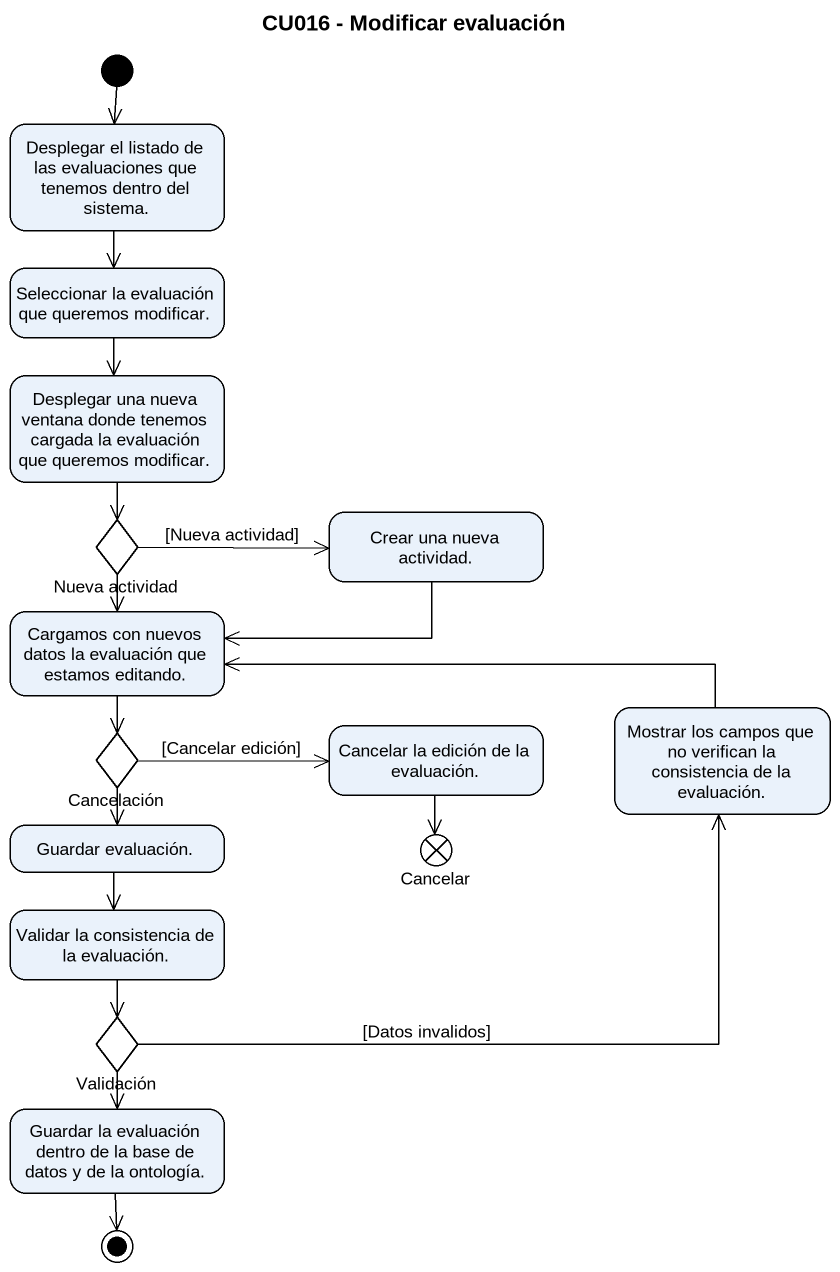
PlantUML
@startuml
title CU016 - Modificar evaluación
hide empty description
state "Desplegar el listado de las evaluaciones que tenemos dentro del sistema." as Desplegar_el_listado_de_las
state "Seleccionar la evaluación que queremos modificar." as Seleccionar_la_evaluación
state "Desplegar una nueva ventana donde tenemos cargada la evaluación que queremos modificar." as Desplegar_una_nueva_ventana
state "Nueva actividad" as Nueva_actividad <<choice>>
state "Crear una nueva actividad." as Crear_una_nueva_actividad
state "Cargamos con nuevos datos la evaluación que estamos editando." as Cargamos_con_nuevos_datos
state "Cancelar la edición de la evaluación." as Cancelar_la_edición_de_la
state "Mostrar los campos que no verifican la consistencia de la evaluación." as Mostrar_los_campos_que_no
state Cancelación <<choice>>
state "Guardar evaluación." as Guardar_evaluación
state Cancelar <<end>>
state "Validar la consistencia de la evaluación." as Validar_la_consistencia_de
state Validación <<choice>>
state "Guardar la evaluación dentro de la base de datos y de la ontología." as Guardar_la_evaluación
[*] --> Desplegar_el_listado_de_las
Desplegar_el_listado_de_las --> Seleccionar_la_evaluación
Seleccionar_la_evaluación --> Desplegar_una_nueva_ventana
Desplegar_una_nueva_ventana --> Nueva_actividad
Nueva_actividad -right-> Crear_una_nueva_actividad : [Nueva actividad]
Nueva_actividad --> Cargamos_con_nuevos_datos
Crear_una_nueva_actividad -left-> Cargamos_con_nuevos_datos
Cargamos_con_nuevos_datos --> Cancelación
Cancelar_la_edición_de_la --> Cancelar
Mostrar_los_campos_que_no -left-> Cargamos_con_nuevos_datos
Cancelación -right-> Cancelar_la_edición_de_la : [Cancelar edición]
Cancelación --> Guardar_evaluación
Guardar_evaluación --> Validar_la_consistencia_de
Validar_la_consistencia_de --> Validación
Validación -right-> Mostrar_los_campos_que_no : [Datos invalidos]
Validación --> Guardar_la_evaluación
Guardar_la_evaluación --> [*]
@enduml
